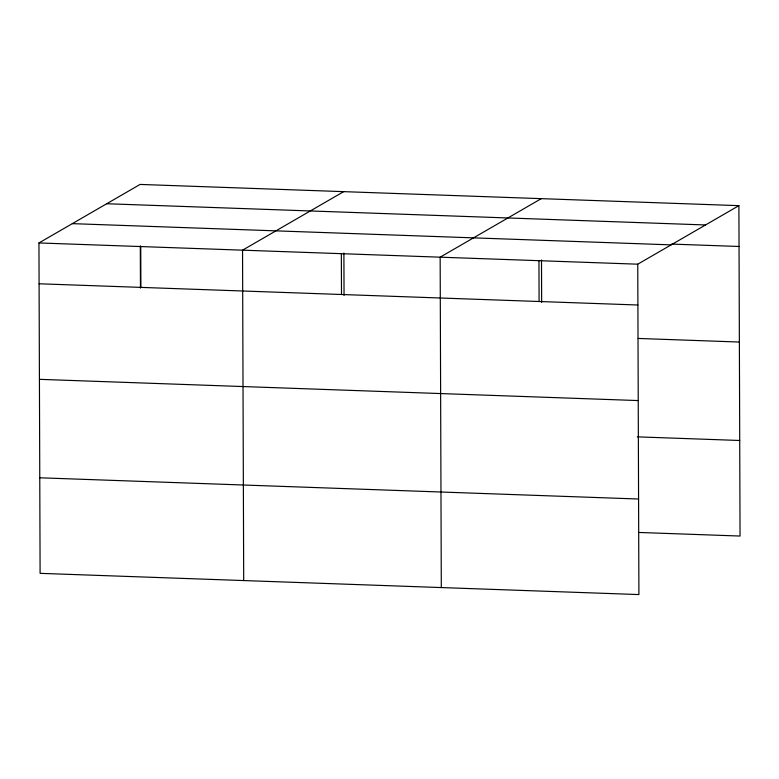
<?xml version="1.0" encoding="UTF-8"?>
<svg xmlns="http://www.w3.org/2000/svg" width="779" height="779" viewBox="0 0 779 779"><rect width="100%" height="100%" fill="white"/><g stroke="black" fill="none" stroke-linecap="round" stroke-linejoin="round"><path stroke-width="1.17" d="M738.901 205.656L637.758 264.188L638.907 594.572L40.099 573.344L38.95 242.951L140.093 184.428L738.901 205.656L740.05 536.049L638.838 532.456M343.685 191.644L242.542 250.176L243.7 580.559M541.288 198.645L440.154 257.177L441.303 587.57M106.713 203.738L705.521 224.965M671.566 244.09L739.037 246.476M72.33 223.641L671.138 244.869M38.95 242.951L637.758 264.188M39.096 283.78L637.904 305.008M638.157 338.446L739.368 342.039M39.427 379.334L638.235 400.572M637.3 436.853L739.719 440.486M39.768 477.79L638.576 499.018M541.502 260.04L541.648 302.369M538.951 260.683L539.097 301.512M343.899 253.029L344.045 295.368M341.348 253.681L341.494 294.501M140.746 246.563L140.892 287.393M140.308 245.813L140.454 288.142"/></g></svg>
